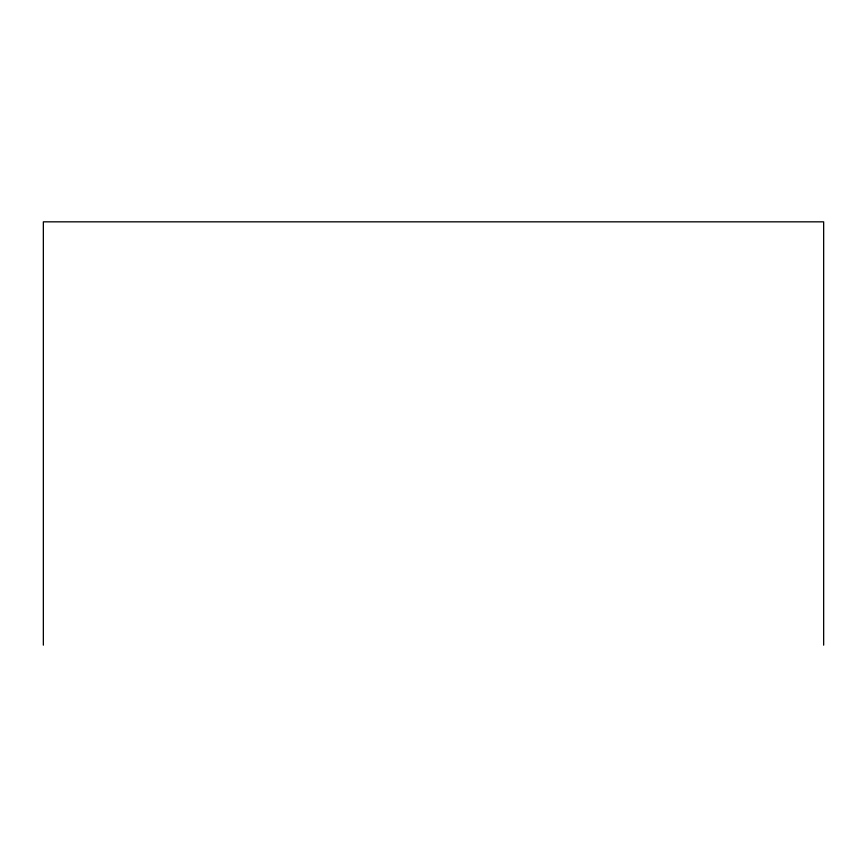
<?xml version="1.0" encoding="UTF-8"?>
<svg xmlns="http://www.w3.org/2000/svg" width="867" height="867" viewBox="0 0 867 867"><rect width="100%" height="100%" fill="white"/><g stroke="black" fill="none" stroke-linecap="round" stroke-linejoin="round"><path stroke-width="1.3" d="M823.65 645.167L823.65 221.833L43.35 221.833L43.35 645.167"/></g></svg>
